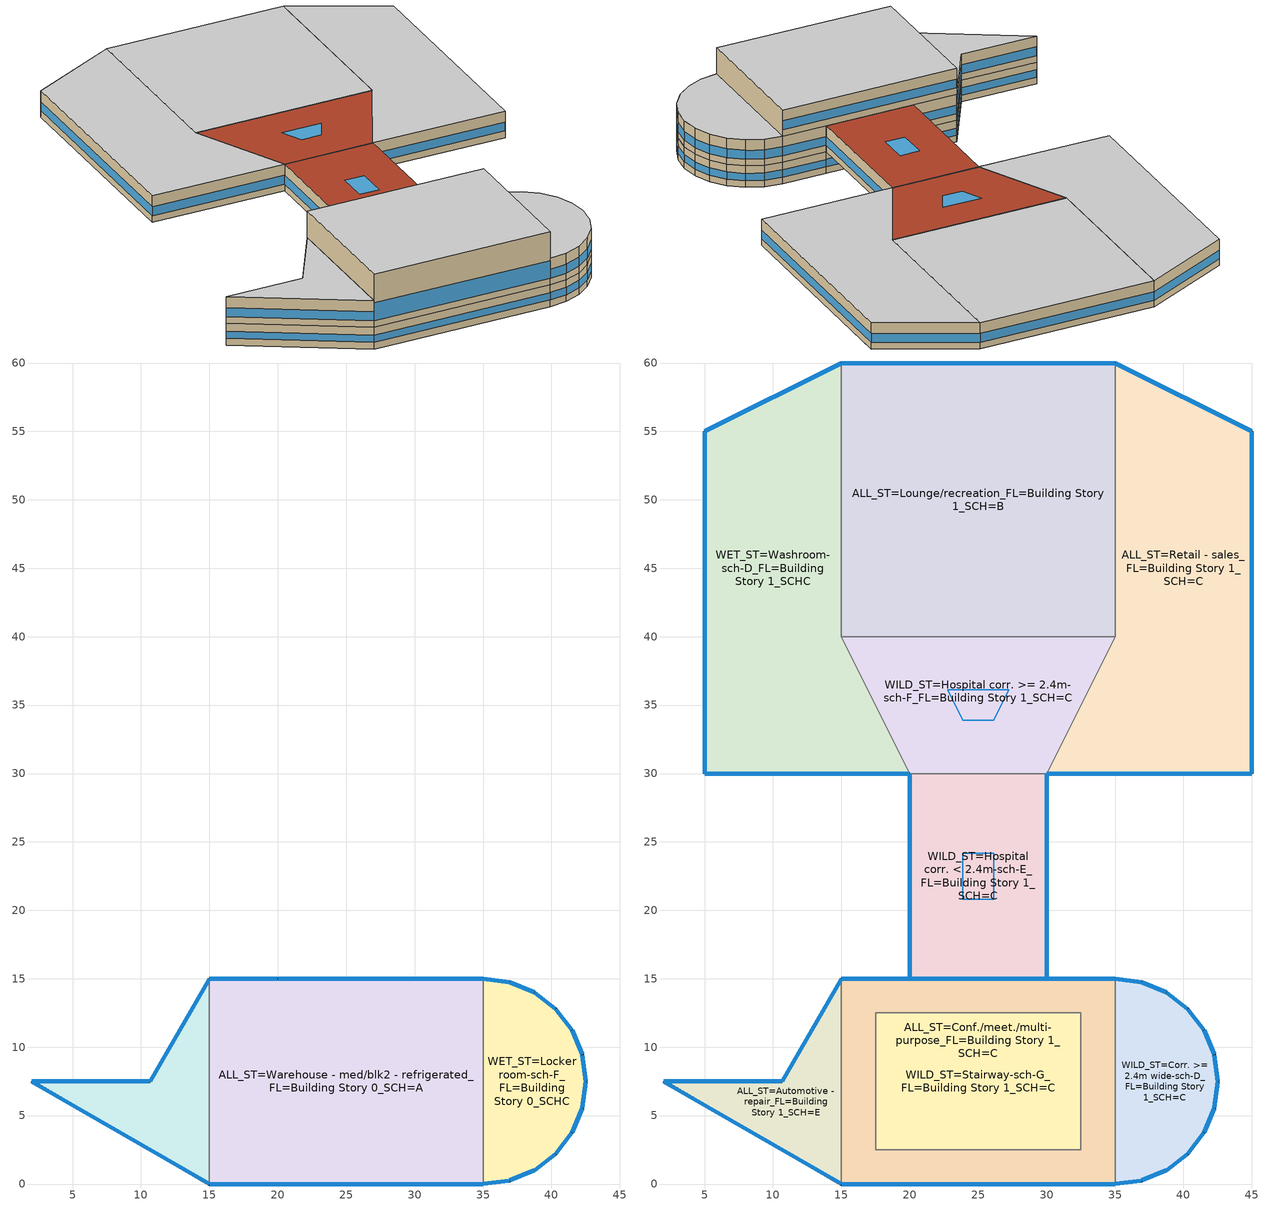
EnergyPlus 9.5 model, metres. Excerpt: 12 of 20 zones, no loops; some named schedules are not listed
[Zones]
ALL_ST=Warehouse - med/blk2 - refrigerated_FL=Building Story 0_SCH=A
 floor ground (BTAP-Grnd-Floor-Mass:U-0.757): 35,15 35,0 15,0 15,15 z-2.5
 wall outside (BTAP-Ext-Wall-Mass:U-0.21): 15,0 35,0 / 35,15 30,15 20,15 15,15 z-2.5:0
 wall to WET_ST=Locker room-sch-F_FL=Building Story 0_SCHC (BTAP-Int-Wall): 35,0 35,15 z-2.5:0
 wall to WILD_ST=Mfg - corr. >= 2.4m-sch-B_FL=Building Story 0_SCH=C (BTAP-Int-Wall): 15,15 15,0 z-2.5:0
 window (BTAP-Ext-FixedWindow:U=0.220 SHGC=0.600): 15.03,0 34.97,0 / 29.97,15 20.03,15 / 34.97,15 30.03,15 / 19.97,15 15.03,15 z-1.74:-0.9
WET_ST=Locker room-sch-F_FL=Building Story 0_SCHC
 floor ground (BTAP-Grnd-Floor-Mass:U-0.757): 35,15 36.94,14.74 38.75,14 40.3,12.8 41.5,11.25 42.24,9.44 42.5,7.5 42.24,5.56 41.5,3.75 40.3,2.2 38.75,1 36.94,0.26 35,0 z-2.5
 wall outside (BTAP-Ext-Wall-Mass:U-0.21): 35,0 36.94,0.26 38.75,1 40.3,2.2 41.5,3.75 42.24,5.56 42.5,7.5 42.24,9.44 41.5,11.25 40.3,12.8 38.75,14 36.94,14.74 35,15 z-2.5:0
 window (BTAP-Ext-FixedWindow:U=0.220 SHGC=0.600): 36.96,0.27 38.73,1 / 42.23,9.46 41.5,11.23 / 40.32,2.22 41.48,3.73 / 41.48,11.27 40.32,12.78 / 42.25,5.58 42.5,7.47 / 38.73,14 36.96,14.73 / 35.03,0 36.92,0.25 / 42.5,7.53 42.25,9.42 / 41.5,3.77 42.23,5.54 / 38.77,1.02 40.28,2.18 / 40.28,12.82 38.77,13.98 / 36.92,14.75 35.03,15 z-1.74:-0.88
WILD_ST=Mfg - corr. >= 2.4m-sch-B_FL=Building Story 0_SCH=C
 floor ground (BTAP-Grnd-Floor-Mass:U-0.757): 15,15 15,0 2.01,7.5 10.67,7.5 z-2.5
 wall outside (BTAP-Ext-Wall-Mass:U-0.21): 15,15 10.67,7.5 2.01,7.5 15,0 z-2.5:0
 window (BTAP-Ext-FixedWindow:U=0.220 SHGC=0.600): 2.03,7.49 14.98,0.01 / 10.64,7.5 2.04,7.5 / 14.99,14.98 10.68,7.52 z-1.74:-0.9
ALL_ST=Automotive - repair_FL=Building Story 1_SCH=E
 floor to WILD_ST=Mfg - corr. >= 2.4m-sch-B_FL=Building Story 0_SCH=C (BTAP-Int-Floor): 15,15 15,0 2.01,7.5 10.67,7.5 z0
 wall outside (BTAP-Ext-Wall-Mass:U-0.21): 15,15 10.67,7.5 2.01,7.5 15,0 z0:3.05
 wall to ALL_ST=Conf./meet./multi-purpose_FL=Building Story 1_SCH=C (BTAP-Int-Wall): 15,0 15,15 z0:3.05
 window (BTAP-Ext-FixedWindow:U=0.220 SHGC=0.600): 2.03,7.49 14.98,0.01 / 10.64,7.5 2.04,7.5 / 14.99,14.98 10.68,7.52 z0.76:1.78
 ceiling to WILD_ST=Mfg - corr. < 2.4m-sch-C_FL=Building Story 2_SCH=C (BTAP-Int-Ceiling): 15,0 15,15 10.67,7.5 2.01,7.5 z3.05
ALL_ST=Conf./meet./multi-purpose_FL=Building Story 1_SCH=C
 floor to WILD_ST=Stairway-sch-G_FL=Building Story 1_SCH=C (BTAP-Int-Floor): 32.5,12.5 32.5,2.5 17.5,2.5 17.5,12.5 z3.05
 floor to ALL_ST=Warehouse - med/blk2 - refrigerated_FL=Building Story 0_SCH=A (BTAP-Int-Floor): 35,15 35,12.5 15,12.5 15,15 z0; 35,12.5 35,2.5 32.5,2.5 32.5,12.5 z0; 17.5,12.5 17.5,2.5 15,2.5 15,12.5 z0; 32.5,12.5 32.5,2.5 17.5,2.5 17.5,12.5 z0; 35,2.5 35,0 15,0 15,2.5 z0
 wall outside (BTAP-Ext-Wall-Mass:U-0.21): 15,0 35,0 z0:6.1; 35,15 15,15 z3.05:6.1; 20,15 15,15 / 35,15 30,15 z0:3.05
 wall to WILD_ST=Corr. < 2.4m wide-sch-E_FL=Building Story 2_SCH=C (BTAP-Int-Wall): 35,0 35,15 z3.05:6.1
 wall to WILD_ST=Corr. >= 2.4m wide-sch-D_FL=Building Story 1_SCH=C (BTAP-Int-Wall): 35,0 35,15 z0:3.05
 wall to WILD_ST=Stairway-sch-G_FL=Building Story 1_SCH=C (BTAP-Int-Wall): 32.5,2.5 17.5,2.5 17.5,12.5 32.5,12.5 32.5,2.5 z0:3.05
 wall to WILD_ST=Hospital corr. < 2.4m-sch-E_FL=Building Story 1_SCH=C (BTAP-Int-Wall): 30,15 20,15 z0:3.05
 wall to WILD_ST=Mfg - corr. < 2.4m-sch-C_FL=Building Story 2_SCH=C (BTAP-Int-Wall): 15,15 15,0 z3.05:6.1
 window (BTAP-Ext-FixedWindow:U=0.220 SHGC=0.600): 15.03,0 34.97,0 z0.76:2.8; 34.97,15 15.03,15 z3.81:4.83; 19.97,15 15.03,15 / 34.97,15 30.03,15 z0.76:1.79
 ceiling to ALL_ST=Sales area_FL=Building Story 3_SCH=C (BTAP-Int-Ceiling): 35,0 35,15 15,15 15,0 z6.1
ALL_ST=Lounge/recreation_FL=Building Story 1_SCH=B
 floor ground (BTAP-Grnd-Floor-Mass:U-0.757): 35,60 35,40 15,40 15,60 z0
 wall outside (BTAP-Ext-Wall-Mass:U-0.21): 35,60 15,60 z0:3.05
 wall to ALL_ST=Retail - sales_FL=Building Story 1_SCH=C (BTAP-Int-Wall): 35,40 35,60 z0:3.05
 wall to WILD_ST=Hospital corr. >= 2.4m-sch-F_FL=Building Story 1_SCH=C (BTAP-Int-Wall): 15,40 35,40 z0:3.05
 wall to WET_ST=Washroom-sch-D_FL=Building Story 1_SCHC (BTAP-Int-Wall): 15,60 15,40 z0:3.05
 window (BTAP-Ext-FixedWindow:U=0.220 SHGC=0.600): 34.97,60 15.03,60 z0.76:1.78
 ceiling to ALL_ST=Library - reading_FL=Building Story 2_SCH=C (BTAP-Int-Ceiling): 35,40 35,60 15,60 15,40 z3.05
ALL_ST=Retail - sales_FL=Building Story 1_SCH=C
 floor ground (BTAP-Grnd-Floor-Mass:U-0.757): 35,60 45,55 45,30 30,30 35,40 z0
 wall outside (BTAP-Ext-Wall-Mass:U-0.21): 30,30 45,30 45,55 35,60 z0:3.05
 wall to WILD_ST=Hospital corr. >= 2.4m-sch-F_FL=Building Story 1_SCH=C (BTAP-Int-Wall): 35,40 30,30 z0:3.05
 window (BTAP-Ext-FixedWindow:U=0.220 SHGC=0.600): 44.98,55.01 35.02,59.99 / 45,30.03 45,54.97 / 30.03,30 44.97,30 z0.76:1.78
 ceiling to ALL_ST=Penitentiary - dining_FL=Building Story 2_SCH=B (BTAP-Int-Ceiling): 45,30 45,55 35,60 35,40 30,30 z3.05
WET_ST=Washroom-sch-D_FL=Building Story 1_SCHC
 floor ground (BTAP-Grnd-Floor-Mass:U-0.757): 15,60 15,40 20,30 5,30 5,55 z0
 wall outside (BTAP-Ext-Wall-Mass:U-0.21): 15,60 5,55 5,30 20,30 z0:3.05
 wall to WILD_ST=Hospital corr. >= 2.4m-sch-F_FL=Building Story 1_SCH=C (BTAP-Int-Wall): 20,30 15,40 z0:3.05
 window (BTAP-Ext-FixedWindow:U=0.220 SHGC=0.600): 5,54.97 5,30.03 / 14.98,59.99 5.02,55.01 / 5.03,30 19.97,30 z0.76:1.78
 ceiling to ALL_ST=Audience - auditorium_FL=Building Story 2_SCH=C (BTAP-Int-Ceiling): 20,30 15,40 15,60 5,55 5,30 z3.05
WILD_ST=Corr. >= 2.4m wide-sch-D_FL=Building Story 1_SCH=C
 floor to WET_ST=Locker room-sch-F_FL=Building Story 0_SCHC (BTAP-Int-Floor): 35,15 36.94,14.74 38.75,14 40.3,12.8 41.5,11.25 42.24,9.44 42.5,7.5 42.24,5.56 41.5,3.75 40.3,2.2 38.75,1 36.94,0.26 35,0 z0
 wall outside (BTAP-Ext-Wall-Mass:U-0.21): 35,0 36.94,0.26 38.75,1 40.3,2.2 41.5,3.75 42.24,5.56 42.5,7.5 42.24,9.44 41.5,11.25 40.3,12.8 38.75,14 36.94,14.74 35,15 z0:3.05
 window (BTAP-Ext-FixedWindow:U=0.220 SHGC=0.600): 36.92,14.75 35.03,15 / 38.73,14 36.96,14.73 / 40.28,12.82 38.77,13.98 / 41.48,11.27 40.32,12.78 / 42.23,9.46 41.5,11.23 / 42.5,7.53 42.25,9.42 / 42.25,5.58 42.5,7.47 / 41.5,3.77 42.23,5.54 / 40.32,2.22 41.48,3.73 / 38.77,1.02 40.28,2.18 / 36.96,0.27 38.73,1 / 35.03,0 36.92,0.25 z0.76:1.8
 ceiling to WILD_ST=Corr. < 2.4m wide-sch-E_FL=Building Story 2_SCH=C (BTAP-Int-Ceiling): 35,0 36.94,0.26 38.75,1 40.3,2.2 41.5,3.75 42.24,5.56 42.5,7.5 42.24,9.44 41.5,11.25 40.3,12.8 38.75,14 36.94,14.74 35,15 z3.05
WILD_ST=Hospital corr. < 2.4m-sch-E_FL=Building Story 1_SCH=C
 floor ground (BTAP-Grnd-Floor-Mass:U-0.757): 30,30 30,15 20,15 20,30 z0
 wall outside (BTAP-Ext-Wall-Mass:U-0.21): 30,15 30,30 / 20,30 20,15 z0:3.05
 wall to WILD_ST=Hospital corr. >= 2.4m-sch-F_FL=Building Story 1_SCH=C (BTAP-Int-Wall): 30,30 20,30 z0:3.05
 window (BTAP-Ext-FixedWindow:U=0.220 SHGC=0.600): 30,15.03 30,29.97 / 20,29.97 20,15.03 z0.76:1.78
 roof outside (BTAP-Ext-Roof-Metal:U-0.162): 30,15 30,30 20,30 20,15 z3.05
 skylight (BTAP-Ext-Skylights:U=0.220 SHGC=0.600): 26.12,20.82 26.12,24.18 23.88,24.18 23.88,20.82 z3.05
WILD_ST=Hospital corr. >= 2.4m-sch-F_FL=Building Story 1_SCH=C
 floor ground (BTAP-Grnd-Floor-Mass:U-0.757): 35,40 30,30 20,30 15,40 z0
 roof outside (BTAP-Ext-Roof-Metal:U-0.162): 30,30 35,40 15,40 20,30 z3.05
 skylight (BTAP-Ext-Skylights:U=0.220 SHGC=0.600): 26.12,33.88 27.24,36.12 22.76,36.12 23.88,33.88 z3.05
WILD_ST=Stairway-sch-G_FL=Building Story 1_SCH=C
 floor ground (BTAP-Grnd-Floor-Mass:U-0.757): 32.5,12.5 32.5,2.5 17.5,2.5 17.5,12.5 z0
[Building]
EdgeCaseGeometry
[Site:Location]
Calgary Intl AP_AB_CAN: Latitude {deg}=51.114; Longitude {deg}=-114.02; Time Zone {hr}=-7; Elevation {m}=1084.1
[Site:GroundTemperature:BuildingSurface]
19.527, 19.502, 19.536, 19.598, 20.002, 21.64, 22.225, 22.375, 21.449, 20.121, 19.802, 19.633
[Site:WaterMainsTemperature]
Calculation Method=Correlation; Annual Average Outdoor Air Temperature {C}=5; Maximum Difference In Monthly Average Outdoor Air Temperatures {deltaC}=23.3
[SizingPeriod:DesignDay] Day of Month=21; Dry-Bulb Temperature Range Modifier Type=DefaultMultipliers; Humidity Condition Type=Wetbulb; Barometric Pressure {Pa}=88961; Rain Indicator=No; Snow Indicator=No; Daylight Saving Time Indicator=No
Name | Month | Day Type | Maximum Dry-Bulb Temperature {C} | Daily Dry-Bulb Temperature Range {deltaC} | Wetbulb or DewPoint at Maximum Dry-Bulb {C} | Wind Speed {m/s} | Wind Direction {deg} | Solar Model Indicator | ASHRAE Clear Sky Optical Depth for Beam Irradiance (taub) | ASHRAE Clear Sky Optical Depth for Diffuse Irradiance (taud) | Sky Clearness
Calgary Intl AP Ann Clg .4% Condns DB=>MWB | 7 | SummerDesignDay | 28.5 | 12.1 | 16.1 | 4.5 | 160 | ASHRAETau | 0.339 | 2.421
Calgary Intl AP Ann Htg 99.6% Condns DB | 1 | WinterDesignDay | -28.5 | 0 | -28.5 | 2.9 | 200 | ASHRAEClearSky |  |  | 0
[Material] Thermal Absorptance=0.9
Name | Roughness | Thickness {m} | Conductivity {W/m-K} | Density {kg/m3} | Specific Heat {J/kg-K} | Solar Absorptance | Visible Absorptance
1/2IN Gypsum 1 | Smooth | 0.0127 | 0.16 | 784.9 | 830 | 0.4 | 0.4
100mm Normalweight concrete floor 1 | MediumSmooth | 0.1016 | 2.31 | 2322 | 832 | 0.7 | 0.7
1IN Stucco 1 | Smooth | 0.0253 | 0.6918 | 1858 | 837 | 0.7 | 0.92
6 in. Normalweight Concrete Floor 1 | MediumRough | 0.1524 | 2.31 | 2322 | 832 | 0.7 | 0.7
8IN CONCRETE HW RefBldg 1 | Rough | 0.2032 | 1.311 | 2240 | 836.8 | 0.7 | 0.7
G01 13mm gypsum board 1 | Smooth | 0.0127 | 0.16 | 800 | 1090 | 0.7 | 0.5
Metal Roof Surface 1 | Smooth | 0.0008 | 45.28 | 7824 | 500 | 0.7 | 0.7
[Material:NoMass] Roughness=Smooth; Thermal Absorptance=0.9; Solar Absorptance=0.7
Name | Thermal Resistance {m2-K/W} | Visible Absorptance
Typical Carpet Pad | 0.21648 | 0.8
Typical Carpet Pad 2 | 1.25503 | 0.8
Typical Insulation 2 | 4.49096 | 0.7
Typical Insulation 3 | 6.17282 | 0.7
[WindowMaterial:SimpleGlazingSystem]
SimpleGlazing:U=0.220 SHGC=0.600: U-Factor {W/m2-K}=2.2; Solar Heat Gain Coefficient=0.6; Visible Transmittance=0.21
[Construction]
BTAP-Ext-FixedWindow:U=0.220 SHGC=0.600; BTAP-Ext-Skylights:U=0.220 SHGC=0.600: SimpleGlazing:U=0.220 SHGC=0.600
BTAP-Ext-Roof-Metal:U-0.162: Metal Roof Surface 1, Typical Insulation 3
BTAP-Ext-Wall-Mass:U-0.21: 1IN Stucco 1, 8IN CONCRETE HW RefBldg 1, Typical Insulation 2, 1/2IN Gypsum 1
BTAP-Grnd-Floor-Mass:U-0.757: 6 in. Normalweight Concrete Floor 1, Typical Carpet Pad 2
BTAP-Int-Ceiling: Typical Carpet Pad, 100mm Normalweight concrete floor 1
BTAP-Int-Floor: 100mm Normalweight concrete floor 1, Typical Carpet Pad
BTAP-Int-Wall: G01 13mm gypsum board 1, G01 13mm gypsum board 1
[Zone] Multiplier=1; Part of Total Floor Area=Yes
ALL_ST=Automotive - repair_FL=Building Story 1_SCH=E; ALL_ST=Conf./meet./multi-purpose_FL=Building Story 1_SCH=C; ALL_ST=Lounge/recreation_FL=Building Story 1_SCH=B; ALL_ST=Retail - sales_FL=Building Story 1_SCH=C; ALL_ST=Warehouse - med/blk2 - refrigerated_FL=Building Story 0_SCH=A; WET_ST=Locker room-sch-F_FL=Building Story 0_SCHC; WET_ST=Washroom-sch-D_FL=Building Story 1_SCHC; WILD_ST=Corr. >= 2.4m wide-sch-D_FL=Building Story 1_SCH=C; WILD_ST=Hospital corr. < 2.4m-sch-E_FL=Building Story 1_SCH=C; WILD_ST=Hospital corr. >= 2.4m-sch-F_FL=Building Story 1_SCH=C; WILD_ST=Mfg - corr. >= 2.4m-sch-B_FL=Building Story 0_SCH=C; WILD_ST=Stairway-sch-G_FL=Building Story 1_SCH=C
[ZoneInfiltration:DesignFlowRate] Schedule=Always On Discrete; Design Flow Rate Calculation Method=Flow/ExteriorArea; Flow per Exterior Surface Area {m3/s-m2}=0.00025; Constant Term Coefficient=0; Temperature Term Coefficient=0; Velocity Term Coefficient=0.224; Velocity Squared Term Coefficient=0
Name | Zone or ZoneList
Space 10 Infiltration | ALL_ST=Automotive - repair_FL=Building Story 1_SCH=E
Space 11 Infiltration | ALL_ST=Conf./meet./multi-purpose_FL=Building Story 1_SCH=C
Space 17 Infiltration | ALL_ST=Lounge/recreation_FL=Building Story 1_SCH=B
Space 16 Infiltration | ALL_ST=Retail - sales_FL=Building Story 1_SCH=C
Space 00 Infiltration | ALL_ST=Warehouse - med/blk2 - refrigerated_FL=Building Story 0_SCH=A
Space 02 Infiltration | WET_ST=Locker room-sch-F_FL=Building Story 0_SCHC
Space 14 Infiltration | WET_ST=Washroom-sch-D_FL=Building Story 1_SCHC
Space 12 Infiltration | WILD_ST=Corr. >= 2.4m wide-sch-D_FL=Building Story 1_SCH=C
Space 13 Infiltration | WILD_ST=Hospital corr. < 2.4m-sch-E_FL=Building Story 1_SCH=C
Space 15 Infiltration | WILD_ST=Hospital corr. >= 2.4m-sch-F_FL=Building Story 1_SCH=C
Space 01 Infiltration | WILD_ST=Mfg - corr. >= 2.4m-sch-B_FL=Building Story 0_SCH=C
[AvailabilityManager:NightCycle] Applicability Schedule=Always On Discrete; Control Type=CycleOnAny; Thermostat Tolerance {deltaC}=1; Cycling Run Time Control Type=FixedRunTime; Cycling Run Time {s}=3600
Name | Fan Schedule
Availability Manager Night Cycle 1 | sys_3|mixed|shr>none|sc>dx|sh>c-e|ssf>cv|zh>b-e|zc>none|srf>none| Occ Sch
Availability Manager Night Cycle 2 | sys_3|mixed|shr>none|sc>dx|sh>c-e|ssf>cv|zh>b-e|zc>none|srf>none| 1 Occ Sch
Availability Manager Night Cycle 3 | sys_3|mixed|shr>none|sc>dx|sh>c-e|ssf>cv|zh>b-e|zc>none|srf>none| 2 Occ Sch
Availability Manager Night Cycle 4 | sys_4|mixed|shr>none|sc>dx|sh>c-e|ssf>cv|zh>b-e|zc>none|srf>none| Occ Sch
Availability Manager Night Cycle 5 | sys_4|mixed|shr>none|sc>dx|sh>c-e|ssf>cv|zh>b-e|zc>none|srf>none| 1 Occ Sch
Availability Manager Night Cycle 6 | sys_4|mixed|shr>none|sc>dx|sh>c-e|ssf>cv|zh>b-e|zc>none|srf>none| 2 Occ Sch
Availability Manager Night Cycle 7 | sys_5|doas|shr>none|sc>dx||ssf>cv|zh>fpfc|zc>tpfc|srf>none| Occ Sch
Availability Manager Night Cycle 8 | sys_6|mixed|shr>none|sh>c-e|sc>c-chw|ssf>vv|zh>b-e|zc>none|srf>vv| Occ Sch
Availability Manager Night Cycle 9 | sys_6|mixed|shr>none|sh>c-e|sc>c-chw|ssf>vv|zh>b-e|zc>none|srf>vv| 1 Occ Sch
Availability Manager Night Cycle 10 | sys_6|mixed|shr>none|sh>c-e|sc>c-chw|ssf>vv|zh>b-e|zc>none|srf>vv| 2 Occ Sch
[AvailabilityManager:Scheduled] Schedule=Always On Discrete
Air Loop HVAC Outdoor Air System 7 Availability Manager; Air Loop HVAC Outdoor Air System 8 Availability Manager; Air Loop HVAC Outdoor Air System 9 Availability Manager; Air Loop HVAC Outdoor Air System 1 Availability Manager; Air Loop HVAC Outdoor Air System 2 Availability Manager; Air Loop HVAC Outdoor Air System 10 Availability Manager; Air Loop HVAC Outdoor Air System 3 Availability Manager; Air Loop HVAC Outdoor Air System 4 Availability Manager; Air Loop HVAC Outdoor Air System 5 Availability Manager; Air Loop HVAC Outdoor Air System 6 Availability Manager
[EnergyManagementSystem:Sensor] Output:Variable or Output:Meter Index Key=Environment; Output:Variable or Output:Meter=Site Outdoor Air Drybulb Temperature
OAT; OAT_1; OAT_2
[EnergyManagementSystem:Actuator] Actuated Component Type=Schedule:Year; Actuated Component Control Type=Schedule Value
Name | Actuated Component Unique
sys3mixedshrnonescdxshcessfcvzhbezcnonesrfnoneClgSch0 | NECB-B-Thermostat Setpoint-Cooling
sys3mixedshrnonescdxshcessfcvzhbezcnonesrfnoneHtgSch0 | NECB-B-Thermostat Setpoint-Heating
sys4mixedshrnonescdxshcessfcvzhbezcnonesrfnone1ClgSch0; sys6mixedshrnoneshcesccchwssfvvzhbezcnonesrfvv1ClgSch0 | NECB-C-Thermostat Setpoint-Cooling
sys4mixedshrnonescdxshcessfcvzhbezcnonesrfnone1HtgSch0; sys6mixedshrnoneshcesccchwssfvvzhbezcnonesrfvv1HtgSch0 | NECB-C-Thermostat Setpoint-Heating
[EnergyManagementSystem:Program]
sys3mixedshrnonescdxshcessfcvzhbezcnonesrfnoneOptimumStartProg0: IF DaylightSavings==0 && DayOfWeek>1 && Hour==5 && OAT<23.9 && OAT>1.7; SET sys3mixedshrnonescdxshcessfcvzhbezcnonesrfnoneClgSch0 = 29.4; SET sys3mixedshrnonescdxshcessfcvzhbezcnonesrfnoneHtgSch0 = 15.6; ELSEIF DaylightSavings==0 && DayOfWeek==1 && Hour==7 && OAT<23.9 && OAT>1.7; SET sys3mixedshrnonescdxshcessfcvzhbezcnonesrfnoneClgSch0 = 29.4; SET sys3mixedshrnonescdxshcessfcvzhbezcnonesrfnoneHtgSch0 = 15.6; ELSEIF DaylightSavings==1 && DayOfWeek>1 && Hour==4 && OAT<23.9 && OAT>1.7; SET sys3mixedshrnonescdxshcessfcvzhbezcnonesrfnoneClgSch0 = 29.4; SET sys3mixedshrnonescdxshcessfcvzhbezcnonesrfnoneHtgSch0 = 15.6; ELSEIF DaylightSavings==1 && DayOfWeek==1 && Hour==6 && OAT<23.9 && OAT>1.7; SET sys3mixedshrnonescdxshcessfcvzhbezcnonesrfnoneClgSch0 = 29.4; SET sys3mixedshrnonescdxshcessfcvzhbezcnonesrfnoneHtgSch0 = 15.6; ELSE; SET sys3mixedshrnonescdxshcessfcvzhbezcnonesrfnoneClgSch0 = NULL; SET sys3mixedshrnonescdxshcessfcvzhbezcnonesrfnoneHtgSch0 = NULL; ENDIF
sys4mixedshrnonescdxshcessfcvzhbezcnonesrfnone1OptimumStartProg0: IF DaylightSavings==0 && DayOfWeek>1 && Hour==5 && OAT_1<23.9 && OAT_1>1.7; SET sys4mixedshrnonescdxshcessfcvzhbezcnonesrfnone1ClgSch0 = 29.4; SET sys4mixedshrnonescdxshcessfcvzhbezcnonesrfnone1HtgSch0 = 15.6; ELSEIF DaylightSavings==0 && DayOfWeek==1 && Hour==7 && OAT_1<23.9 && OAT_1>1.7; SET sys4mixedshrnonescdxshcessfcvzhbezcnonesrfnone1ClgSch0 = 29.4; SET sys4mixedshrnonescdxshcessfcvzhbezcnonesrfnone1HtgSch0 = 15.6; ELSEIF DaylightSavings==1 && DayOfWeek>1 && Hour==4 && OAT_1<23.9 && OAT_1>1.7; SET sys4mixedshrnonescdxshcessfcvzhbezcnonesrfnone1ClgSch0 = 29.4; SET sys4mixedshrnonescdxshcessfcvzhbezcnonesrfnone1HtgSch0 = 15.6; ELSEIF DaylightSavings==1 && DayOfWeek==1 && Hour==6 && OAT_1<23.9 && OAT_1>1.7; SET sys4mixedshrnonescdxshcessfcvzhbezcnonesrfnone1ClgSch0 = 29.4; SET sys4mixedshrnonescdxshcessfcvzhbezcnonesrfnone1HtgSch0 = 15.6; ELSE; SET sys4mixedshrnonescdxshcessfcvzhbezcnonesrfnone1ClgSch0 = NULL; SET sys4mixedshrnonescdxshcessfcvzhbezcnonesrfnone1HtgSch0 = NULL; ENDIF
sys6mixedshrnoneshcesccchwssfvvzhbezcnonesrfvv1OptimumStartProg0: IF DaylightSavings==0 && DayOfWeek>1 && Hour==5 && OAT_2<23.9 && OAT_2>1.7; SET sys6mixedshrnoneshcesccchwssfvvzhbezcnonesrfvv1ClgSch0 = 29.4; SET sys6mixedshrnoneshcesccchwssfvvzhbezcnonesrfvv1HtgSch0 = 15.6; ELSEIF DaylightSavings==0 && DayOfWeek==1 && Hour==7 && OAT_2<23.9 && OAT_2>1.7; SET sys6mixedshrnoneshcesccchwssfvvzhbezcnonesrfvv1ClgSch0 = 29.4; SET sys6mixedshrnoneshcesccchwssfvvzhbezcnonesrfvv1HtgSch0 = 15.6; ELSEIF DaylightSavings==1 && DayOfWeek>1 && Hour==4 && OAT_2<23.9 && OAT_2>1.7; SET sys6mixedshrnoneshcesccchwssfvvzhbezcnonesrfvv1ClgSch0 = 29.4; SET sys6mixedshrnoneshcesccchwssfvvzhbezcnonesrfvv1HtgSch0 = 15.6; ELSEIF DaylightSavings==1 && DayOfWeek==1 && Hour==6 && OAT_2<23.9 && OAT_2>1.7; SET sys6mixedshrnoneshcesccchwssfvvzhbezcnonesrfvv1ClgSch0 = 29.4; SET sys6mixedshrnoneshcesccchwssfvvzhbezcnonesrfvv1HtgSch0 = 15.6; ELSE; SET sys6mixedshrnoneshcesccchwssfvvzhbezcnonesrfvv1ClgSch0 = NULL; SET sys6mixedshrnoneshcesccchwssfvvzhbezcnonesrfvv1HtgSch0 = NULL; ENDIF
[EnergyManagementSystem:ProgramCallingManager]
sys3mixedshrnonescdxshcessfcvzhbezcnonesrfnoneOptimumStartCallingManager0: BeginTimestepBeforePredictor; sys3mixedshrnonescdxshcessfcvzhbezcnonesrfnoneOptimumStartProg0
